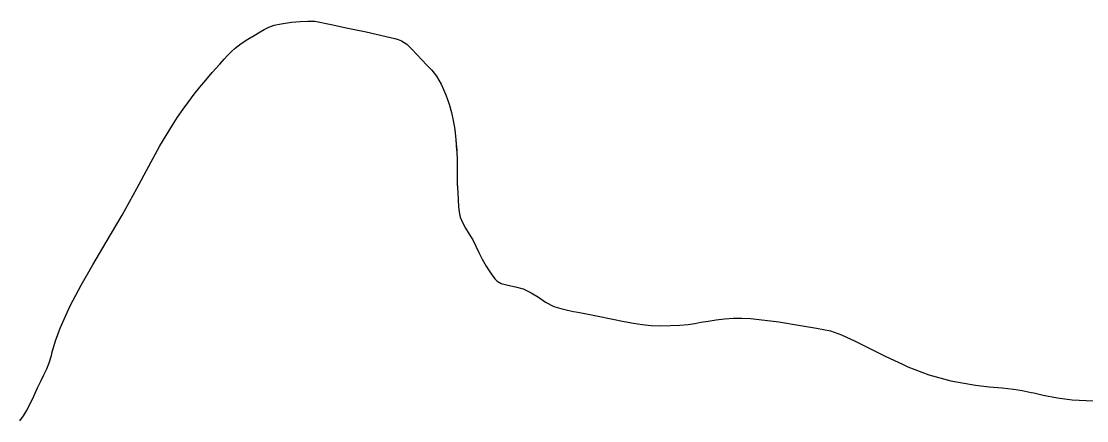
# Model space of a CAD drawing. Header units: inches. Extents: x 11258954 to 11313122, y 3645444 to 3695200.
# Drawn here: x 11276181 to 11276795, y 3694100 to 3694329 of the extents above; entities that cross this region are included whole.
import ezdxf

# ---------------------------------------------------------------- set-up
doc = ezdxf.new("R2010")
doc.units = ezdxf.units.IN
doc.header["$MEASUREMENT"] = 0
for name, color, linetype in [('SchoolBoardDistrict', 253, 'Continuous'), ('SchoolZone_Elementary', 251, 'Continuous'), ('SchoolZone_High', 63, 'Continuous'), ('SchoolZone_Middle', 154, 'Continuous')]:
    doc.layers.add(name, color=color, linetype=linetype)

msp = doc.modelspace()

# ---------------------------------------------------------------- linework, layer by layer
at = {"layer": 'SchoolBoardDistrict'}
msp.add_lwpolyline([(11276179.9065, 3694099.5625), (11276181.969, 3694102.3125), (11276183.719, 3694105.1875), (11276185.8125, 3694109.25), (11276187.9065, 3694113.75), (11276190, 3694118.375), (11276192.125, 3694122.75), (11276193.7815, 3694126), (11276195.375, 3694129.3125), (11276196.8125, 3694132.8125), (11276197.9375, 3694136.5625), (11276198.0625, 3694137.0625), (11276198.1565, 3694137.5), (11276198.25, 3694137.9375), (11276198.344, 3694138.375), (11276200.375, 3694145.5), (11276203.0625, 3694152.75), (11276206.094, 3694159.6875), (11276209.125, 3694166), (11276215.1565, 3694177.5625), (11276221.844, 3694189.1875), (11276229.5625, 3694202.25), (11276238.75, 3694217.8125), (11276247.375, 3694233.25), (11276254.219, 3694246.125), (11276260.5625, 3694257.8125), (11276267.75, 3694269.625), (11276270.8125, 3694274.1875), (11276274.0315, 3694278.8125), (11276277.2815, 3694283.3125), (11276280.375, 3694287.4375), (11276283.5625, 3694291.5), (11276286.969, 3694295.625), (11276290.7815, 3694300), (11276295.1875, 3694304.875), (11276297.594, 3694307.5625), (11276299.719, 3694309.9375), (11276301.7815, 3694312.0625), (11276303.969, 3694314.0625), (11276307.4065, 3694316.625), (11276311.1875, 3694319.125), (11276314.969, 3694321.375), (11276318.375, 3694323.4375), (11276320.75, 3694324.8125), (11276323.344, 3694326.125), (11276326.469, 3694327.1875), (11276330.375, 3694328.0625), (11276336.375, 3694328.9375), (11276341.4065, 3694329.3125), (11276345.75, 3694329.4375), (11276349.7815, 3694329.4375), (11276359.1875, 3694327.5625), (11276368.969, 3694325.5625), (11276379.4375, 3694323.3125), (11276391, 3694320.6875), (11276393.5315, 3694320.125), (11276395.875, 3694319.5625), (11276397.969, 3694318.9375), (11276399.8125, 3694318.25), (11276402.8125, 3694316.3125), (11276405.7815, 3694313.5), (11276408.6565, 3694310.3125), (11276411.4375, 3694307.25), (11276414.4375, 3694304.25), (11276417.2815, 3694301.375), (11276420.0315, 3694297.875), (11276422.625, 3694293.25), (11276425.3125, 3694287.125), (11276427.25, 3694281.75), (11276428.625, 3694276.9375), (11276429.625, 3694272.4375), (11276430.469, 3694267.1875), (11276431.1565, 3694261.1875), (11276431.1605, 3694261.133), (11276431.59, 3694255.055), (11276431.594, 3694255), (11276431.596, 3694254.945), (11276431.8415, 3694249.1175), (11276431.844, 3694249.0625), (11276431.8445, 3694249.007), (11276431.906, 3694244.805), (11276431.9065, 3694244.75), (11276431.9065, 3694244.695), (11276431.9065, 3694240.555), (11276431.9065, 3694240.5), (11276431.907, 3694240.445), (11276431.9685, 3694236.055), (11276431.969, 3694236), (11276431.9715, 3694235.945), (11276432.2165, 3694230.8675), (11276432.219, 3694230.8125), (11276432.222, 3694230.7575), (11276432.4345, 3694226.68), (11276432.4375, 3694226.625), (11276432.4405, 3694226.5705), (11276432.6535, 3694222.93), (11276432.6565, 3694222.875), (11276433.0315, 3694219.5), (11276433.625, 3694216.625), (11276434.875, 3694213.625), (11276436.719, 3694210.375), (11276438.844, 3694207), (11276440.844, 3694203.625), (11276442.719, 3694199.9375), (11276444.4065, 3694196.375), (11276446.25, 3694192.5625), (11276448.625, 3694188.4375), (11276450.375, 3694185.75), (11276452.094, 3694183.3125), (11276453.625, 3694181.25), (11276454.844, 3694179.8125), (11276457.25, 3694178.5), (11276461.0625, 3694177.5), (11276465.5, 3694176.5625), (11276469.844, 3694175.375), (11276474.594, 3694173.1875), (11276478.6565, 3694170.5625), (11276482.75, 3694167.8125), (11276487.6565, 3694165.375), (11276491.594, 3694164.0625), (11276495.5, 3694163.125), (11276498.9375, 3694162.4375), (11276501.469, 3694162), (11276506.4065, 3694161.0625), (11276513.0625, 3694159.6875), (11276520.594, 3694158.125), (11276528.0625, 3694156.625), (11276533.4375, 3694155.625), (11276538.5625, 3694154.875), (11276543.719, 3694154.375), (11276549.2815, 3694154.1875), (11276554.75, 3694154.3125), (11276560.125, 3694154.5625), (11276564.969, 3694155), (11276568.875, 3694155.5625), (11276572.2815, 3694156.1875), (11276576.5315, 3694156.875), (11276581.1875, 3694157.625), (11276585.9065, 3694158.1875), (11276591.0625, 3694158.5), (11276595.969, 3694158.5625), (11276600.844, 3694158.3125), (11276605.9065, 3694157.8125), (11276617.219, 3694156.375), (11276628.6565, 3694154.625), (11276639, 3694152.8125), (11276646.9375, 3694151.1875), (11276653.344, 3694149), (11276661.3125, 3694145.375), (11276670.094, 3694141), (11276678.9375, 3694136.5625), (11276688.469, 3694132.125), (11276691.594, 3694130.625), (11276703.719, 3694125.9375), (11276716.344, 3694122.4375), (11276730.5625, 3694120), (11276738.375, 3694119.125), (11276745.969, 3694118.375), (11276752.5625, 3694117.75), (11276757.375, 3694117), (11276762.5625, 3694115.8125), (11276764.1735, 3694115.5025), (11276764.1875, 3694115.5), (11276769.625, 3694114.3125), (11276777.7815, 3694112.75), (11276786.1875, 3694111.5625), (11276798.3125, 3694110.9375)], dxfattribs=at)
at = {"layer": 'SchoolZone_Elementary'}
msp.add_polyline3d([(11276179.9065, 3694099.5625, 0), (11276181.969, 3694102.3125, 0), (11276183.719, 3694105.1875, 0), (11276185.8125, 3694109.25, 0), (11276187.9065, 3694113.75, 0), (11276190, 3694118.375, 0), (11276192.125, 3694122.75, 0), (11276193.7815, 3694126, 0), (11276195.375, 3694129.3125, 0), (11276196.8125, 3694132.8125, 0), (11276197.9375, 3694136.5625, 0), (11276198.0625, 3694137.0625, 0), (11276198.1565, 3694137.5, 0), (11276198.25, 3694137.9375, 0), (11276198.344, 3694138.375, 0), (11276200.375, 3694145.5, 0), (11276203.0625, 3694152.75, 0), (11276206.094, 3694159.6875, 0), (11276209.125, 3694166, 0), (11276215.1565, 3694177.5625, 0), (11276221.844, 3694189.1875, 0), (11276229.5625, 3694202.25, 0), (11276238.75, 3694217.8125, 0), (11276247.375, 3694233.25, 0), (11276254.219, 3694246.125, 0), (11276260.5625, 3694257.8125, 0), (11276267.75, 3694269.625, 0), (11276270.8125, 3694274.1875, 0), (11276274.0315, 3694278.8125, 0), (11276277.2815, 3694283.3125, 0), (11276280.375, 3694287.4375, 0), (11276283.5625, 3694291.5, 0), (11276286.969, 3694295.625, 0), (11276290.7815, 3694300, 0), (11276295.1875, 3694304.875, 0), (11276297.594, 3694307.5625, 0), (11276299.719, 3694309.9375, 0), (11276301.7815, 3694312.0625, 0), (11276303.969, 3694314.0625, 0), (11276307.4065, 3694316.625, 0), (11276311.1875, 3694319.125, 0), (11276314.969, 3694321.375, 0), (11276318.375, 3694323.4375, 0), (11276320.75, 3694324.8125, 0), (11276323.344, 3694326.125, 0), (11276326.469, 3694327.1875, 0), (11276330.375, 3694328.0625, 0), (11276336.375, 3694328.9375, 0), (11276341.4065, 3694329.3125, 0), (11276345.75, 3694329.4375, 0), (11276349.7815, 3694329.4375, 0), (11276359.1875, 3694327.5625, 0), (11276368.969, 3694325.5625, 0), (11276379.4375, 3694323.3125, 0), (11276391, 3694320.6875, 0), (11276393.5315, 3694320.125, 0), (11276395.875, 3694319.5625, 0), (11276397.969, 3694318.9375, 0), (11276399.8125, 3694318.25, 0), (11276402.8125, 3694316.3125, 0), (11276405.7815, 3694313.5, 0), (11276408.6565, 3694310.3125, 0), (11276411.4375, 3694307.25, 0), (11276414.4375, 3694304.25, 0), (11276417.2815, 3694301.375, 0), (11276420.0315, 3694297.875, 0), (11276422.625, 3694293.25, 0), (11276425.3125, 3694287.125, 0), (11276427.25, 3694281.75, 0), (11276428.625, 3694276.9375, 0), (11276429.625, 3694272.4375, 0), (11276430.469, 3694267.1875, 0), (11276431.1565, 3694261.1875, 0), (11276431.594, 3694255, 0), (11276431.844, 3694249.0625, 0), (11276431.9065, 3694244.75, 0), (11276431.9065, 3694240.5, 0), (11276431.969, 3694236, 0), (11276432.219, 3694230.8125, 0), (11276432.4375, 3694226.625, 0), (11276432.6565, 3694222.875, 0), (11276433.0315, 3694219.5, 0), (11276433.625, 3694216.625, 0), (11276434.875, 3694213.625, 0), (11276436.719, 3694210.375, 0), (11276438.844, 3694207, 0), (11276440.844, 3694203.625, 0), (11276442.719, 3694199.9375, 0), (11276444.4065, 3694196.375, 0), (11276446.25, 3694192.5625, 0), (11276448.625, 3694188.4375, 0), (11276450.375, 3694185.75, 0), (11276452.094, 3694183.3125, 0), (11276453.625, 3694181.25, 0), (11276454.844, 3694179.8125, 0), (11276457.25, 3694178.5, 0), (11276461.0625, 3694177.5, 0), (11276465.5, 3694176.5625, 0), (11276469.844, 3694175.375, 0), (11276474.594, 3694173.1875, 0), (11276478.6565, 3694170.5625, 0), (11276482.75, 3694167.8125, 0), (11276487.6565, 3694165.375, 0), (11276491.594, 3694164.0625, 0), (11276495.5, 3694163.125, 0), (11276498.9375, 3694162.4375, 0), (11276501.469, 3694162, 0), (11276506.4065, 3694161.0625, 0), (11276513.0625, 3694159.6875, 0), (11276520.594, 3694158.125, 0), (11276528.0625, 3694156.625, 0), (11276533.4375, 3694155.625, 0), (11276538.5625, 3694154.875, 0), (11276543.719, 3694154.375, 0), (11276549.2815, 3694154.1875, 0), (11276554.75, 3694154.3125, 0), (11276560.125, 3694154.5625, 0), (11276564.969, 3694155, 0), (11276568.875, 3694155.5625, 0), (11276572.2815, 3694156.1875, 0), (11276576.5315, 3694156.875, 0), (11276581.1875, 3694157.625, 0), (11276585.9065, 3694158.1875, 0), (11276591.0625, 3694158.5, 0), (11276595.969, 3694158.5625, 0), (11276600.844, 3694158.3125, 0), (11276605.9065, 3694157.8125, 0), (11276617.219, 3694156.375, 0), (11276628.6565, 3694154.625, 0), (11276639, 3694152.8125, 0), (11276646.9375, 3694151.1875, 0), (11276653.344, 3694149, 0), (11276661.3125, 3694145.375, 0), (11276670.094, 3694141, 0), (11276678.9375, 3694136.5625, 0), (11276688.469, 3694132.125, 0), (11276691.594, 3694130.625, 0), (11276703.719, 3694125.9375, 0), (11276716.344, 3694122.4375, 0), (11276730.5625, 3694120, 0), (11276738.375, 3694119.125, 0), (11276745.969, 3694118.375, 0), (11276752.5625, 3694117.75, 0), (11276757.375, 3694117, 0), (11276762.5625, 3694115.8125, 0), (11276764.1875, 3694115.5, 0), (11276769.625, 3694114.3125, 0), (11276777.7815, 3694112.75, 0), (11276786.1875, 3694111.5625, 0), (11276798.3125, 3694110.9375, 0)], dxfattribs=at)
at = {"layer": 'SchoolZone_High'}
msp.add_polyline3d([(11276179.9065, 3694099.5625, 0), (11276181.969, 3694102.3125, 0), (11276183.719, 3694105.1875, 0), (11276185.8125, 3694109.25, 0), (11276187.9065, 3694113.75, 0), (11276190, 3694118.375, 0), (11276192.125, 3694122.75, 0), (11276193.7815, 3694126, 0), (11276195.375, 3694129.3125, 0), (11276196.8125, 3694132.8125, 0), (11276197.9375, 3694136.5625, 0), (11276198.0625, 3694137.0625, 0), (11276198.1565, 3694137.5, 0), (11276198.25, 3694137.9375, 0), (11276198.344, 3694138.375, 0), (11276200.375, 3694145.5, 0), (11276203.0625, 3694152.75, 0), (11276206.094, 3694159.6875, 0), (11276209.125, 3694166, 0), (11276215.1565, 3694177.5625, 0), (11276221.844, 3694189.1875, 0), (11276229.5625, 3694202.25, 0), (11276238.75, 3694217.8125, 0), (11276247.375, 3694233.25, 0), (11276254.219, 3694246.125, 0), (11276260.5625, 3694257.8125, 0), (11276267.75, 3694269.625, 0), (11276270.8125, 3694274.1875, 0), (11276274.0315, 3694278.8125, 0), (11276277.2815, 3694283.3125, 0), (11276280.375, 3694287.4375, 0), (11276283.5625, 3694291.5, 0), (11276286.969, 3694295.625, 0), (11276290.7815, 3694300, 0), (11276295.1875, 3694304.875, 0), (11276297.594, 3694307.5625, 0), (11276299.719, 3694309.9375, 0), (11276301.7815, 3694312.0625, 0), (11276303.969, 3694314.0625, 0), (11276307.4065, 3694316.625, 0), (11276311.1875, 3694319.125, 0), (11276314.969, 3694321.375, 0), (11276318.375, 3694323.4375, 0), (11276320.75, 3694324.8125, 0), (11276323.344, 3694326.125, 0), (11276326.469, 3694327.1875, 0), (11276330.375, 3694328.0625, 0), (11276336.375, 3694328.9375, 0), (11276341.4065, 3694329.3125, 0), (11276345.75, 3694329.4375, 0), (11276349.7815, 3694329.4375, 0), (11276359.1875, 3694327.5625, 0), (11276368.969, 3694325.5625, 0), (11276379.4375, 3694323.3125, 0), (11276391, 3694320.6875, 0), (11276393.5315, 3694320.125, 0), (11276395.875, 3694319.5625, 0), (11276397.969, 3694318.9375, 0), (11276399.8125, 3694318.25, 0), (11276402.8125, 3694316.3125, 0), (11276405.7815, 3694313.5, 0), (11276408.6565, 3694310.3125, 0), (11276411.4375, 3694307.25, 0), (11276414.4375, 3694304.25, 0), (11276417.2815, 3694301.375, 0), (11276420.0315, 3694297.875, 0), (11276422.625, 3694293.25, 0), (11276425.3125, 3694287.125, 0), (11276427.25, 3694281.75, 0), (11276428.625, 3694276.9375, 0), (11276429.625, 3694272.4375, 0), (11276430.469, 3694267.1875, 0), (11276431.1565, 3694261.1875, 0), (11276431.594, 3694255, 0), (11276431.844, 3694249.0625, 0), (11276431.9065, 3694244.75, 0), (11276431.9065, 3694240.5, 0), (11276431.969, 3694236, 0), (11276432.219, 3694230.8125, 0), (11276432.4375, 3694226.625, 0), (11276432.6565, 3694222.875, 0), (11276433.0315, 3694219.5, 0), (11276433.625, 3694216.625, 0), (11276434.875, 3694213.625, 0), (11276436.719, 3694210.375, 0), (11276438.844, 3694207, 0), (11276440.844, 3694203.625, 0), (11276442.719, 3694199.9375, 0), (11276444.4065, 3694196.375, 0), (11276446.25, 3694192.5625, 0), (11276448.625, 3694188.4375, 0), (11276450.375, 3694185.75, 0), (11276452.094, 3694183.3125, 0), (11276453.625, 3694181.25, 0), (11276454.844, 3694179.8125, 0), (11276457.25, 3694178.5, 0), (11276461.0625, 3694177.5, 0), (11276465.5, 3694176.5625, 0), (11276469.844, 3694175.375, 0), (11276474.594, 3694173.1875, 0), (11276478.6565, 3694170.5625, 0), (11276482.75, 3694167.8125, 0), (11276487.6565, 3694165.375, 0), (11276491.594, 3694164.0625, 0), (11276495.5, 3694163.125, 0), (11276498.9375, 3694162.4375, 0), (11276501.469, 3694162, 0), (11276506.4065, 3694161.0625, 0), (11276513.0625, 3694159.6875, 0), (11276520.594, 3694158.125, 0), (11276528.0625, 3694156.625, 0), (11276533.4375, 3694155.625, 0), (11276538.5625, 3694154.875, 0), (11276543.719, 3694154.375, 0), (11276549.2815, 3694154.1875, 0), (11276554.75, 3694154.3125, 0), (11276560.125, 3694154.5625, 0), (11276564.969, 3694155, 0), (11276568.875, 3694155.5625, 0), (11276572.2815, 3694156.1875, 0), (11276576.5315, 3694156.875, 0), (11276581.1875, 3694157.625, 0), (11276585.9065, 3694158.1875, 0), (11276591.0625, 3694158.5, 0), (11276595.969, 3694158.5625, 0), (11276600.844, 3694158.3125, 0), (11276605.9065, 3694157.8125, 0), (11276617.219, 3694156.375, 0), (11276628.6565, 3694154.625, 0), (11276639, 3694152.8125, 0), (11276646.9375, 3694151.1875, 0), (11276653.344, 3694149, 0), (11276661.3125, 3694145.375, 0), (11276670.094, 3694141, 0), (11276678.9375, 3694136.5625, 0), (11276688.469, 3694132.125, 0), (11276691.594, 3694130.625, 0), (11276703.719, 3694125.9375, 0), (11276716.344, 3694122.4375, 0), (11276730.5625, 3694120, 0), (11276738.375, 3694119.125, 0), (11276745.969, 3694118.375, 0), (11276752.5625, 3694117.75, 0), (11276757.375, 3694117, 0), (11276762.5625, 3694115.8125, 0), (11276764.1875, 3694115.5, 0), (11276769.625, 3694114.3125, 0), (11276777.7815, 3694112.75, 0), (11276786.1875, 3694111.5625, 0), (11276798.3125, 3694110.9375, 0)], dxfattribs=at)
at = {"layer": 'SchoolZone_Middle'}
msp.add_polyline3d([(11276179.9065, 3694099.5625, 0), (11276181.969, 3694102.3125, 0), (11276183.719, 3694105.1875, 0), (11276185.8125, 3694109.25, 0), (11276187.9065, 3694113.75, 0), (11276190, 3694118.375, 0), (11276192.125, 3694122.75, 0), (11276193.7815, 3694126, 0), (11276195.375, 3694129.3125, 0), (11276196.8125, 3694132.8125, 0), (11276197.9375, 3694136.5625, 0), (11276198.0625, 3694137.0625, 0), (11276198.1565, 3694137.5, 0), (11276198.25, 3694137.9375, 0), (11276198.344, 3694138.375, 0), (11276200.375, 3694145.5, 0), (11276203.0625, 3694152.75, 0), (11276206.094, 3694159.6875, 0), (11276209.125, 3694166, 0), (11276215.1565, 3694177.5625, 0), (11276221.844, 3694189.1875, 0), (11276229.5625, 3694202.25, 0), (11276238.75, 3694217.8125, 0), (11276247.375, 3694233.25, 0), (11276254.219, 3694246.125, 0), (11276260.5625, 3694257.8125, 0), (11276267.75, 3694269.625, 0), (11276270.8125, 3694274.1875, 0), (11276274.0315, 3694278.8125, 0), (11276277.2815, 3694283.3125, 0), (11276280.375, 3694287.4375, 0), (11276283.5625, 3694291.5, 0), (11276286.969, 3694295.625, 0), (11276290.7815, 3694300, 0), (11276295.1875, 3694304.875, 0), (11276297.594, 3694307.5625, 0), (11276299.719, 3694309.9375, 0), (11276301.7815, 3694312.0625, 0), (11276303.969, 3694314.0625, 0), (11276307.4065, 3694316.625, 0), (11276311.1875, 3694319.125, 0), (11276314.969, 3694321.375, 0), (11276318.375, 3694323.4375, 0), (11276320.75, 3694324.8125, 0), (11276323.344, 3694326.125, 0), (11276326.469, 3694327.1875, 0), (11276330.375, 3694328.0625, 0), (11276336.375, 3694328.9375, 0), (11276341.4065, 3694329.3125, 0), (11276345.75, 3694329.4375, 0), (11276349.7815, 3694329.4375, 0), (11276359.1875, 3694327.5625, 0), (11276368.969, 3694325.5625, 0), (11276379.4375, 3694323.3125, 0), (11276391, 3694320.6875, 0), (11276393.5315, 3694320.125, 0), (11276395.875, 3694319.5625, 0), (11276397.969, 3694318.9375, 0), (11276399.8125, 3694318.25, 0), (11276402.8125, 3694316.3125, 0), (11276405.7815, 3694313.5, 0), (11276408.6565, 3694310.3125, 0), (11276411.4375, 3694307.25, 0), (11276414.4375, 3694304.25, 0), (11276417.2815, 3694301.375, 0), (11276420.0315, 3694297.875, 0), (11276422.625, 3694293.25, 0), (11276425.3125, 3694287.125, 0), (11276427.25, 3694281.75, 0), (11276428.625, 3694276.9375, 0), (11276429.625, 3694272.4375, 0), (11276430.469, 3694267.1875, 0), (11276431.1565, 3694261.1875, 0), (11276431.594, 3694255, 0), (11276431.844, 3694249.0625, 0), (11276431.9065, 3694244.75, 0), (11276431.9065, 3694240.5, 0), (11276431.969, 3694236, 0), (11276432.219, 3694230.8125, 0), (11276432.4375, 3694226.625, 0), (11276432.6565, 3694222.875, 0), (11276433.0315, 3694219.5, 0), (11276433.625, 3694216.625, 0), (11276434.875, 3694213.625, 0), (11276436.719, 3694210.375, 0), (11276438.844, 3694207, 0), (11276440.844, 3694203.625, 0), (11276442.719, 3694199.9375, 0), (11276444.4065, 3694196.375, 0), (11276446.25, 3694192.5625, 0), (11276448.625, 3694188.4375, 0), (11276450.375, 3694185.75, 0), (11276452.094, 3694183.3125, 0), (11276453.625, 3694181.25, 0), (11276454.844, 3694179.8125, 0), (11276457.25, 3694178.5, 0), (11276461.0625, 3694177.5, 0), (11276465.5, 3694176.5625, 0), (11276469.844, 3694175.375, 0), (11276474.594, 3694173.1875, 0), (11276478.6565, 3694170.5625, 0), (11276482.75, 3694167.8125, 0), (11276487.6565, 3694165.375, 0), (11276491.594, 3694164.0625, 0), (11276495.5, 3694163.125, 0), (11276498.9375, 3694162.4375, 0), (11276501.469, 3694162, 0), (11276506.4065, 3694161.0625, 0), (11276513.0625, 3694159.6875, 0), (11276520.594, 3694158.125, 0), (11276528.0625, 3694156.625, 0), (11276533.4375, 3694155.625, 0), (11276538.5625, 3694154.875, 0), (11276543.719, 3694154.375, 0), (11276549.2815, 3694154.1875, 0), (11276554.75, 3694154.3125, 0), (11276560.125, 3694154.5625, 0), (11276564.969, 3694155, 0), (11276568.875, 3694155.5625, 0), (11276572.2815, 3694156.1875, 0), (11276576.5315, 3694156.875, 0), (11276581.1875, 3694157.625, 0), (11276585.9065, 3694158.1875, 0), (11276591.0625, 3694158.5, 0), (11276595.969, 3694158.5625, 0), (11276600.844, 3694158.3125, 0), (11276605.9065, 3694157.8125, 0), (11276617.219, 3694156.375, 0), (11276628.6565, 3694154.625, 0), (11276639, 3694152.8125, 0), (11276646.9375, 3694151.1875, 0), (11276653.344, 3694149, 0), (11276661.3125, 3694145.375, 0), (11276670.094, 3694141, 0), (11276678.9375, 3694136.5625, 0), (11276688.469, 3694132.125, 0), (11276691.594, 3694130.625, 0), (11276703.719, 3694125.9375, 0), (11276716.344, 3694122.4375, 0), (11276730.5625, 3694120, 0), (11276738.375, 3694119.125, 0), (11276745.969, 3694118.375, 0), (11276752.5625, 3694117.75, 0), (11276757.375, 3694117, 0), (11276762.5625, 3694115.8125, 0), (11276764.1875, 3694115.5, 0), (11276769.625, 3694114.3125, 0), (11276777.7815, 3694112.75, 0), (11276786.1875, 3694111.5625, 0), (11276798.3125, 3694110.9375, 0)], dxfattribs=at)

doc.saveas('drawing.dxf')
